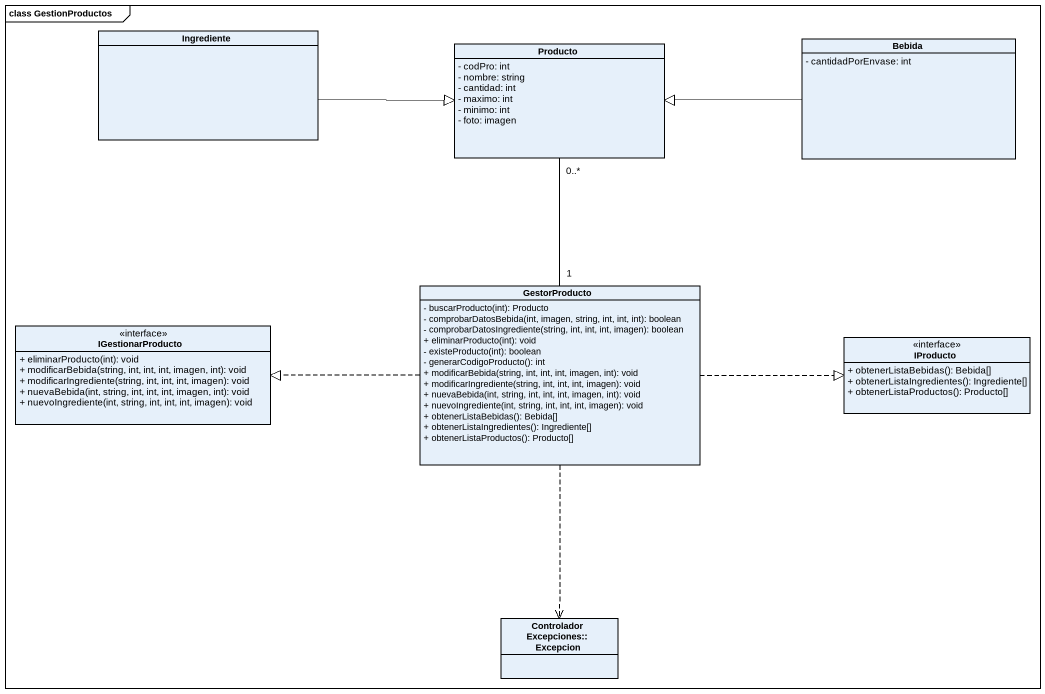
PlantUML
@startuml
mainframe class GestionProductos
hide circle
hide empty members
skinparam classAttributeIconSize 0
class Ingrediente
class Bebida {
  - cantidadPorEnvase: int
}
class Producto {
  - codPro: int
  - nombre: string
  - cantidad: int
  - maximo: int
  - minimo: int
  - foto: imagen
}
class GestorProducto {
  - buscarProducto(int): Producto
  - comprobarDatosBebida(int, imagen, string, int, int, int): boolean
  - comprobarDatosIngrediente(string, int, int, int, imagen): boolean
  + eliminarProducto(int): void
  - existeProducto(int): boolean
  - generarCodigoProducto(): int
  + modificarBebida(string, int, int, int, imagen, int): void
  + modificarIngrediente(string, int, int, int, imagen): void
  + nuevaBebida(int, string, int, int, int, imagen, int): void
  + nuevoIngrediente(int, string, int, int, int, imagen): void
  + obtenerListaBebidas(): Bebida[]
  + obtenerListaIngredientes(): Ingrediente[]
  + obtenerListaProductos(): Producto[]
}
class IGestionarProducto <<interface>> {
  + eliminarProducto(int): void
  + modificarBebida(string, int, int, int, imagen, int): void
  + modificarIngrediente(string, int, int, int, imagen): void
  + nuevaBebida(int, string, int, int, int, imagen, int): void
  + nuevoIngrediente(int, string, int, int, int, imagen): void
}
class IProducto <<interface>> {
  + obtenerListaBebidas(): Bebida[]
  + obtenerListaIngredientes(): Ingrediente[]
  + obtenerListaProductos(): Producto[]
}
class "ControladorExcepciones::Excepcion" as ControladorExcepciones
Ingrediente -right-|> Producto
Bebida -left-|> Producto
GestorProducto "1" -up- "0..*" Producto
GestorProducto .left.|> IGestionarProducto
GestorProducto .right.|> IProducto
GestorProducto ..> ControladorExcepciones
@enduml
